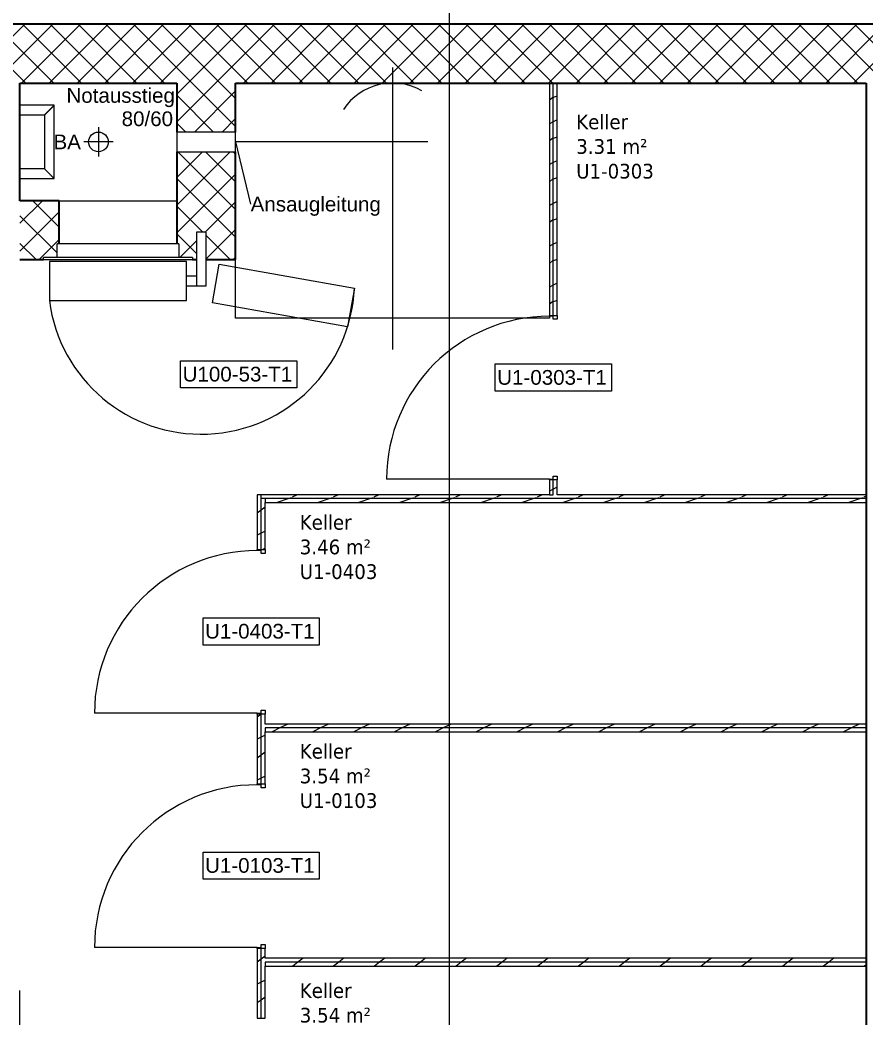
# Model space of a CAD drawing. Extents: x -1907 to 937, y -179 to 966.
# Drawn here: x -235.9 to -149.6, y 792.4 to 894.2 of the extents above; entities that cross this region are included whole.
import ezdxf
from ezdxf.lldxf.tags import DXFTag

# ---------------------------------------------------------------- set-up
doc = ezdxf.new("R2010")
doc.units = 0
doc.layers.get('0').update_dxf_attribs({"lineweight": 13})
for name, color, linetype, lineweight in [('A-____-NOTE-TEXT', 7, 'Continuous', 9), ('A-AREA-____-IDEN', 7, 'Continuous', 5), ('A-DETL-____-THIN', 7, 'Continuous', 9), ('A-DETL-GENF-HDLN', 7, '_Verdeckte Linien_', 9), ('A-DOOR-____-HDLN', 7, '_Verdeckte Linien_', 9), ('A-DOOR-____-IDEN', 7, 'Continuous', 5), ('A-DOOR-____-OTLN', 7, 'Continuous', 9), ('A-DOOR-FRAM-MCUT', 7, 'Continuous', 9), ('A-DOOR-FRAM-OTLN', 7, 'Continuous', 9), ('A-DOOR-OPNG-OTLN', 7, 'Continuous', 9), ('A-WALL-____-MCUT', 7, 'Continuous', 35), ('A-WALL-____-PATT', 7, 'Continuous', 35), ('A-WALL-FNSH-MCUT', 7, 'Continuous', 35), ('I-WALL-____-OTLN', 7, 'Continuous', 9), ('M-HVAC-DUCT-IDEN', 7, 'Continuous', 5), ('M-HVAC-DUCT-OTLN', 7, 'Continuous', 9), ('Q-SPCQ-____-HDLN', 7, '_Verdeckte Linien_', 9), ('S-GRID-____-OTLN', 7, 'Continuous', 5), ('Vertikale Erschließung', 7, 'Continuous', 9)]:
    doc.layers.add(name, color=color, linetype=linetype, lineweight=lineweight)
doc.styles.get("Standard").update_dxf_attribs({"font": 'arial.ttf'})
tags = doc.linetypes.add('_Rasterlinie_', pattern=[0.375, 0.2, -0.05, 0.075, -0.05]).pattern_tags.tags
tags[10:11] = [DXFTag(74, 4), DXFTag(75, 0), DXFTag(340, '0'), DXFTag(46, 1.0), DXFTag(50, 0.0), DXFTag(44, 0.0), DXFTag(45, 0.0)]
tags[8:9] = [DXFTag(74, 4), DXFTag(75, 0), DXFTag(340, '0'), DXFTag(46, 1.0), DXFTag(50, 0.0), DXFTag(44, 0.0), DXFTag(45, 0.0)]
tags[6:7] = [DXFTag(74, 4), DXFTag(75, 0), DXFTag(340, '0'), DXFTag(46, 1.0), DXFTag(50, 0.0), DXFTag(44, 0.0), DXFTag(45, 0.0)]
tags[4:5] = [DXFTag(74, 4), DXFTag(75, 0), DXFTag(340, '0'), DXFTag(46, 1.0), DXFTag(50, 0.0), DXFTag(44, 0.0), DXFTag(45, 0.0)]
tags = doc.linetypes.add('_Strichpunkt - Fein_', pattern=[0.2, 0.1, -0.05, 0, -0.05]).pattern_tags.tags
tags[10:11] = [DXFTag(74, 4), DXFTag(75, 0), DXFTag(340, '0'), DXFTag(46, 1.0), DXFTag(50, 0.0), DXFTag(44, 0.0), DXFTag(45, 0.0)]
tags[8:9] = [DXFTag(74, 4), DXFTag(75, 0), DXFTag(340, '0'), DXFTag(46, 1.0), DXFTag(50, 0.0), DXFTag(44, 0.0), DXFTag(45, 0.0)]
tags[6:7] = [DXFTag(74, 4), DXFTag(75, 0), DXFTag(340, '0'), DXFTag(46, 1.0), DXFTag(50, 0.0), DXFTag(44, 0.0), DXFTag(45, 0.0)]
tags[4:5] = [DXFTag(74, 4), DXFTag(75, 0), DXFTag(340, '0'), DXFTag(46, 1.0), DXFTag(50, 0.0), DXFTag(44, 0.0), DXFTag(45, 0.0)]
tags = doc.linetypes.add('_Verdeckte Linien_', pattern=[0.15, 0.1, -0.05]).pattern_tags.tags
tags[6:7] = [DXFTag(74, 4), DXFTag(75, 0), DXFTag(340, '0'), DXFTag(46, 1.0), DXFTag(50, 0.0), DXFTag(44, 0.0), DXFTag(45, 0.0)]
tags[4:5] = [DXFTag(74, 4), DXFTag(75, 0), DXFTag(340, '0'), DXFTag(46, 1.0), DXFTag(50, 0.0), DXFTag(44, 0.0), DXFTag(45, 0.0)]
tags = doc.linetypes.add('Strich Punkt fein', pattern=[0.2, 0.1, -0.05, 0, -0.05]).pattern_tags.tags
tags[10:11] = [DXFTag(74, 4), DXFTag(75, 0), DXFTag(340, '0'), DXFTag(46, 1.0), DXFTag(50, 0.0), DXFTag(44, 0.0), DXFTag(45, 0.0)]
tags[8:9] = [DXFTag(74, 4), DXFTag(75, 0), DXFTag(340, '0'), DXFTag(46, 1.0), DXFTag(50, 0.0), DXFTag(44, 0.0), DXFTag(45, 0.0)]
tags[6:7] = [DXFTag(74, 4), DXFTag(75, 0), DXFTag(340, '0'), DXFTag(46, 1.0), DXFTag(50, 0.0), DXFTag(44, 0.0), DXFTag(45, 0.0)]
tags[4:5] = [DXFTag(74, 4), DXFTag(75, 0), DXFTag(340, '0'), DXFTag(46, 1.0), DXFTag(50, 0.0), DXFTag(44, 0.0), DXFTag(45, 0.0)]

# ---------------------------------------------------------------- blocks, each defined once
blk = doc.blocks.new('Referenz-A0UJ2810XE', base_point=(-1920.13, -159.41))
at = {"layer": 'A-____-NOTE-TEXT', "color": 0, "linetype": 'Continuous', "lineweight": 5, "ltscale": 0.13}
for p, q in [((-227.86, 883.25), (-227.86, 880.25)), ((-226.36, 881.75), (-229.36, 881.75))]:
    blk.add_line(p, q, dxfattribs=at)
blk.add_circle((-227.86, 881.75), 1, dxfattribs=at)
at = {"layer": 'A-DETL-____-THIN', "color": 0, "linetype": 'Continuous', "ltscale": 0.13}
for p, q in [((-218.86, 869.55), (-232.86, 869.55)), ((-232.86, 869.55), (-232.86, 865.55)), ((-218.86, 865.55), (-218.86, 869.55)), ((-232.86, 865.55), (-218.86, 865.55))]:
    blk.add_line(p, q, dxfattribs=at)
at = {"layer": 'A-DETL-GENF-HDLN', "color": 0, "linetype": '_Verdeckte Linien_', "ltscale": 0.13}
for p, q in [((-197.86, 889.35), (-197.86, 860.55)), ((-213.86, 863.75), (-213.86, 887.75)), ((-213.86, 887.75), (-202.86, 887.75)), ((-194.86, 887.75), (-181.86, 887.75)), ((-181.86, 887.75), (-181.86, 863.75)), ((-194.26, 881.75), (-213.86, 881.75)), ((-216.23, 865.32), (-215.54, 869.26)), ((-215.54, 869.26), (-201.75, 866.83)), ((-201.75, 866.83), (-202.44, 862.89)), ((-202.44, 862.89), (-216.23, 865.32)), ((-181.86, 863.75), (-213.86, 863.75))]:
    blk.add_line(p, q, dxfattribs=at)
blk.add_ellipse((-197.86, 881.75), major_axis=(3, 5.2), ratio=1, start_param=0, end_param=1.50871, dxfattribs=at)
at = {"layer": 'A-DOOR-____-HDLN', "color": 0, "linetype": '_Verdeckte Linien_', "ltscale": 0.13}
blk.add_ellipse((-217.36, 867.55), major_axis=(-15.5, -2), ratio=1, start_param=0, end_param=2.96706, dxfattribs=at)
at = {"layer": 'A-DOOR-____-IDEN', "color": 0, "linetype": 'Continuous', "ltscale": 0.13}
for p, q in [((-219.47, 859.42), (-207.63, 859.42)), ((-219.47, 856.64), (-219.47, 859.42)), ((-207.63, 859.42), (-207.63, 856.64)), ((-187.38, 859.09), (-175.54, 859.09)), ((-187.38, 856.31), (-187.38, 859.09)), ((-175.54, 859.09), (-175.54, 856.31)), ((-207.63, 856.64), (-219.47, 856.64)), ((-175.54, 856.31), (-187.38, 856.31)), ((-217.18, 833.19), (-205.34, 833.19)), ((-217.18, 830.41), (-217.18, 833.19)), ((-205.34, 833.19), (-205.34, 830.41)), ((-205.34, 830.41), (-217.18, 830.41)), ((-217.18, 809.29), (-205.34, 809.29)), ((-217.18, 806.51), (-217.18, 809.29)), ((-205.34, 809.29), (-205.34, 806.51)), ((-205.34, 806.51), (-217.18, 806.51))]:
    blk.add_line(p, q, dxfattribs=at)
at = {"layer": 'A-DOOR-____-OTLN', "color": 0, "linetype": 'Continuous', "ltscale": 0.13}
for p, q in [((-216.86, 872.55), (-217.86, 872.55)), ((-217.86, 872.55), (-217.86, 867.05)), ((-216.86, 867.05), (-216.86, 872.55)), ((-217.86, 868.05), (-218.86, 868.05)), ((-218.86, 867.05), (-217.86, 867.05)), ((-217.86, 867.05), (-216.86, 867.05))]:
    blk.add_line(p, q, dxfattribs=at)
at = {"layer": 'A-DOOR-____-OTLN', "color": 0, "linetype": 'Strich Punkt fein', "ltscale": 0.13}
blk.add_line((-235.86, 777.15), (-235.86, 795.15), dxfattribs=at)
at = {"layer": 'A-DOOR-FRAM-MCUT', "color": 0, "linetype": 'Continuous', "ltscale": 0.13}
for p, q in [((-181.86, 864.05), (-181.06, 864.05)), ((-181.86, 863.95), (-181.86, 864.05)), ((-181.46, 863.95), (-181.86, 863.95)), ((-181.46, 863.65), (-181.46, 863.95)), ((-181.06, 863.65), (-181.46, 863.65)), ((-181.06, 864.05), (-181.06, 863.65)), ((-181.86, 847.35), (-181.46, 847.35)), ((-181.86, 847.25), (-181.86, 847.35)), ((-181.46, 847.65), (-181.06, 847.65)), ((-181.46, 847.35), (-181.46, 847.65)), ((-181.06, 847.65), (-181.06, 847.25)), ((-181.06, 847.25), (-181.86, 847.25)), ((-211.66, 840.15), (-210.86, 840.15)), ((-211.66, 840.05), (-211.66, 840.15)), ((-211.26, 840.05), (-211.66, 840.05)), ((-211.26, 839.75), (-211.26, 840.05)), ((-210.86, 839.75), (-211.26, 839.75)), ((-210.86, 840.15), (-210.86, 839.75)), ((-211.66, 823.45), (-211.26, 823.45)), ((-211.66, 823.35), (-211.66, 823.45)), ((-210.86, 823.35), (-211.66, 823.35)), ((-211.26, 823.75), (-210.86, 823.75)), ((-211.26, 823.45), (-211.26, 823.75)), ((-210.86, 823.75), (-210.86, 823.35)), ((-211.66, 816.25), (-210.86, 816.25)), ((-211.66, 816.15), (-211.66, 816.25)), ((-211.26, 816.15), (-211.66, 816.15)), ((-211.26, 815.85), (-211.26, 816.15)), ((-210.86, 815.85), (-211.26, 815.85)), ((-210.86, 816.25), (-210.86, 815.85)), ((-211.66, 799.55), (-211.26, 799.55)), ((-211.66, 799.45), (-211.66, 799.55)), ((-210.86, 799.45), (-211.66, 799.45)), ((-211.26, 799.85), (-210.86, 799.85)), ((-211.26, 799.55), (-211.26, 799.85)), ((-210.86, 799.85), (-210.86, 799.45))]:
    blk.add_line(p, q, dxfattribs=at)
at = {"layer": 'A-DOOR-FRAM-OTLN', "color": 0, "linetype": 'Continuous', "ltscale": 0.13}
for p, q in [((-232.06, 869.95), (-232.06, 871.35)), ((-219.66, 871.35), (-232.06, 871.35)), ((-219.66, 871.35), (-219.66, 869.95)), ((-233.46, 869.75), (-233.46, 869.95)), ((-218.26, 869.95), (-233.46, 869.95)), ((-233.46, 869.75), (-218.26, 869.75)), ((-218.26, 869.95), (-218.26, 869.75))]:
    blk.add_line(p, q, dxfattribs=at)
at = {"layer": 'A-DOOR-OPNG-OTLN', "color": 0, "linetype": 'Continuous', "ltscale": 0.13}
for p, q in [((-181.86, 847.35), (-198.46, 847.35)), ((-211.66, 823.45), (-228.26, 823.45)), ((-211.66, 799.55), (-228.26, 799.55))]:
    blk.add_line(p, q, dxfattribs=at)
for centre in [(-181.86, 847.35), (-211.66, 823.45), (-211.66, 799.55)]:
    blk.add_ellipse(centre, major_axis=(0, 16.6), ratio=1, start_param=0, end_param=1.570796, dxfattribs=at)
at = {"layer": 'A-WALL-____-MCUT', "color": 0, "linetype": 'Continuous', "ltscale": 0.35}
for p, q in [((256.94, 893.75), (-1656.95, 893.75)), ((-235.86, 875.75), (-235.86, 887.75)), ((-235.86, 887.75), (-219.86, 887.75)), ((-219.86, 887.75), (-219.86, 882.75)), ((-213.86, 887.75), (-149.56, 887.75)), ((-213.86, 882.75), (-213.86, 887.75)), ((-149.56, 887.75), (-149.56, 798.45)), ((-219.86, 880.75), (-219.86, 871.35)), ((-213.86, 869.75), (-213.86, 880.75)), ((-231.86, 875.75), (-235.86, 875.75)), ((-231.86, 871.35), (-231.86, 875.75)), ((-235.86, 869.75), (-233.46, 869.75)), ((-218.26, 869.75), (-217.86, 869.75)), ((-216.86, 869.75), (-213.86, 869.75)), ((-149.56, 798.45), (-149.56, 702.85))]:
    blk.add_line(p, q, dxfattribs=at)
at = {"layer": 'A-WALL-____-MCUT', "color": 0, "linetype": 'Continuous', "lineweight": 9, "ltscale": 0.13}
for p, q in [((-181.46, 864.05), (-181.46, 887.75)), ((-181.46, 845.75), (-181.46, 847.25)), ((-211.26, 840.15), (-211.26, 845.75)), ((-149.56, 845.35), (-211.26, 845.35)), ((-210.86, 845.35), (-210.86, 844.95)), ((-181.86, 845.75), (-181.46, 845.75)), ((-211.26, 816.25), (-211.26, 823.35)), ((-149.56, 821.95), (-210.86, 821.95)), ((-210.86, 821.95), (-210.86, 821.55)), ((-211.26, 792.35), (-211.26, 799.45)), ((-149.56, 798.05), (-210.86, 798.05)), ((-210.86, 798.05), (-210.86, 797.65))]:
    blk.add_line(p, q, dxfattribs=at)
at = {"layer": 'A-WALL-____-PATT', "color": 0, "linetype": 'Continuous', "lineweight": 9, "ltscale": 0.13}
for p, q in [((-241.35, 887.75), (-235.35, 893.75)), ((-235.25, 887.75), (-241.25, 893.75)), ((-238.52, 887.75), (-232.52, 893.75)), ((-232.42, 887.75), (-238.42, 893.75)), ((-235.7, 887.75), (-229.7, 893.75)), ((-229.59, 887.75), (-235.59, 893.75)), ((-232.87, 887.75), (-226.87, 893.75)), ((-226.77, 887.75), (-232.77, 893.75)), ((-230.04, 887.75), (-224.04, 893.75)), ((-223.94, 887.75), (-229.94, 893.75)), ((-227.21, 887.75), (-221.21, 893.75)), ((-221.11, 887.75), (-227.11, 893.75)), ((-224.38, 887.75), (-218.38, 893.75)), ((-218.28, 887.75), (-224.28, 893.75)), ((-221.55, 887.75), (-215.55, 893.75)), ((-215.45, 887.75), (-221.45, 893.75)), ((-218.73, 887.75), (-212.73, 893.75)), ((-212.62, 887.75), (-218.62, 893.75)), ((-215.9, 887.75), (-209.9, 893.75)), ((-209.8, 887.75), (-215.8, 893.75)), ((-213.07, 887.75), (-207.07, 893.75)), ((-206.97, 887.75), (-212.97, 893.75)), ((-210.24, 887.75), (-204.24, 893.75)), ((-204.14, 887.75), (-210.14, 893.75)), ((-207.41, 887.75), (-201.41, 893.75)), ((-201.31, 887.75), (-207.31, 893.75)), ((-204.58, 887.75), (-198.58, 893.75)), ((-198.48, 887.75), (-204.48, 893.75)), ((-201.76, 887.75), (-195.76, 893.75)), ((-195.65, 887.75), (-201.65, 893.75)), ((-198.93, 887.75), (-192.93, 893.75)), ((-192.82, 887.75), (-198.82, 893.75)), ((-196.1, 887.75), (-190.1, 893.75)), ((-190, 887.75), (-196, 893.75)), ((-193.27, 887.75), (-187.27, 893.75)), ((-187.17, 887.75), (-193.17, 893.75)), ((-190.44, 887.75), (-184.44, 893.75)), ((-184.34, 887.75), (-190.34, 893.75)), ((-187.61, 887.75), (-181.61, 893.75)), ((-181.51, 887.75), (-187.51, 893.75)), ((-184.78, 887.75), (-178.78, 893.75)), ((-178.68, 887.75), (-184.68, 893.75)), ((-181.96, 887.75), (-175.96, 893.75)), ((-175.85, 887.75), (-181.85, 893.75)), ((-179.13, 887.75), (-173.13, 893.75)), ((-173.03, 887.75), (-179.03, 893.75)), ((-176.3, 887.75), (-170.3, 893.75)), ((-170.2, 887.75), (-176.2, 893.75)), ((-173.47, 887.75), (-167.47, 893.75)), ((-167.37, 887.75), (-173.37, 893.75)), ((-170.64, 887.75), (-164.64, 893.75)), ((-164.54, 887.75), (-170.54, 893.75)), ((-167.81, 887.75), (-161.81, 893.75)), ((-161.71, 887.75), (-167.71, 893.75)), ((-164.99, 887.75), (-158.99, 893.75)), ((-158.88, 887.75), (-164.88, 893.75)), ((-162.16, 887.75), (-156.16, 893.75)), ((-156.05, 887.75), (-162.05, 893.75)), ((-159.33, 887.75), (-153.33, 893.75)), ((-153.23, 887.75), (-159.23, 893.75)), ((-156.5, 887.75), (-150.5, 893.75)), ((-150.4, 887.75), (-156.4, 893.75)), ((-153.67, 887.75), (-147.67, 893.75)), ((-147.57, 887.75), (-153.57, 893.75)), ((-150.84, 887.75), (-144.84, 893.75)), ((-144.74, 887.75), (-150.74, 893.75)), ((-219.86, 886.61), (-218.73, 887.75)), ((-219.86, 883.79), (-215.9, 887.75)), ((-213.86, 883.33), (-218.28, 887.75)), ((-213.86, 886.16), (-215.45, 887.75)), ((-216.11, 882.75), (-219.86, 886.5)), ((-218.07, 882.75), (-213.86, 886.96)), ((-181.53, 886.26), (-181.86, 886.01)), ((-181.46, 886.27), (-181.49, 886.26)), ((-181.06, 886.4), (-181.46, 886.27)), ((-215.24, 882.75), (-213.86, 884.13)), ((-181.06, 883.99), (-181.46, 883.79)), ((-218.94, 882.75), (-219.86, 883.67)), ((-181.46, 883.79), (-181.86, 883.59)), ((-181.53, 882.09), (-181.86, 881.84)), ((-181.46, 882.1), (-181.49, 882.09)), ((-181.06, 882.23), (-181.46, 882.1)), ((-219.86, 878.13), (-217.24, 880.75)), ((-219.86, 875.3), (-214.41, 880.75)), ((-213.86, 874.85), (-219.77, 880.75)), ((-213.86, 877.67), (-216.94, 880.75)), ((-213.86, 880.5), (-214.11, 880.75)), ((-181.46, 879.63), (-181.86, 879.43)), ((-181.06, 879.83), (-181.46, 879.63)), ((-219.86, 872.47), (-213.86, 878.47)), ((-213.86, 872.02), (-219.86, 878.02)), ((-181.53, 877.93), (-181.86, 877.68)), ((-181.46, 877.94), (-181.49, 877.93)), ((-181.06, 878.07), (-181.46, 877.94)), ((-235.86, 873.44), (-233.55, 875.75)), ((-231.86, 873.05), (-234.56, 875.75)), ((-217.22, 872.55), (-219.86, 875.19)), ((-216.96, 872.55), (-213.86, 875.64)), ((-181.46, 875.46), (-181.86, 875.26)), ((-181.06, 875.66), (-181.46, 875.46)), ((-235.86, 870.61), (-231.86, 874.61)), ((-232.06, 870.42), (-235.86, 874.22)), ((-181.06, 873.9), (-181.46, 873.77)), ((-216.86, 869.81), (-213.86, 872.82)), ((-181.53, 873.76), (-181.86, 873.51)), ((-181.46, 873.77), (-181.49, 873.76)), ((-233.9, 869.75), (-231.86, 871.79)), ((-217.86, 870.36), (-219.86, 872.36)), ((-214.42, 869.75), (-216.86, 872.19)), ((-234.22, 869.75), (-235.86, 871.39)), ((-219.56, 869.95), (-217.86, 871.64)), ((-181.46, 871.3), (-181.86, 871.1)), ((-181.06, 871.5), (-181.46, 871.3)), ((-214.1, 869.75), (-213.86, 869.99)), ((-181.06, 869.74), (-181.46, 869.61)), ((-181.53, 869.6), (-181.86, 869.35)), ((-181.46, 869.61), (-181.49, 869.6)), ((-181.46, 867.13), (-181.86, 866.93)), ((-181.06, 867.33), (-181.46, 867.13)), ((-181.53, 865.43), (-181.86, 865.18)), ((-181.46, 865.44), (-181.49, 865.43)), ((-181.06, 865.58), (-181.46, 865.44)), ((-181.46, 846.31), (-181.86, 846.11)), ((-181.06, 846.51), (-181.46, 846.31)), ((-208.42, 845.35), (-209.62, 844.95)), ((-208.15, 845.44), (-208.42, 845.35)), ((-207.57, 845.75), (-208.1, 845.49)), ((-204.25, 845.35), (-205.45, 844.95)), ((-203.98, 845.44), (-204.25, 845.35)), ((-203.4, 845.75), (-203.93, 845.49)), ((-200.09, 845.35), (-201.29, 844.95)), ((-199.82, 845.44), (-200.09, 845.35)), ((-199.24, 845.75), (-199.77, 845.49)), ((-195.92, 845.35), (-197.12, 844.95)), ((-195.65, 845.44), (-195.92, 845.35)), ((-195.07, 845.75), (-195.6, 845.49)), ((-191.76, 845.35), (-192.96, 844.95)), ((-191.49, 845.44), (-191.76, 845.35)), ((-190.91, 845.75), (-191.44, 845.49)), ((-187.59, 845.35), (-188.79, 844.95)), ((-187.32, 845.44), (-187.59, 845.35)), ((-186.74, 845.75), (-187.27, 845.49)), ((-183.43, 845.35), (-184.63, 844.95)), ((-183.16, 845.44), (-183.43, 845.35)), ((-182.58, 845.75), (-183.11, 845.49)), ((-179.27, 845.35), (-180.47, 844.95)), ((-178.99, 845.44), (-179.27, 845.35)), ((-178.41, 845.75), (-178.94, 845.49)), ((-175.1, 845.35), (-176.3, 844.95)), ((-174.83, 845.44), (-175.1, 845.35)), ((-174.25, 845.75), (-174.78, 845.49)), ((-170.94, 845.35), (-172.14, 844.95)), ((-170.66, 845.44), (-170.94, 845.35)), ((-170.08, 845.75), (-170.61, 845.49)), ((-166.77, 845.35), (-167.97, 844.95)), ((-166.5, 845.44), (-166.77, 845.35)), ((-165.92, 845.75), (-166.45, 845.49)), ((-162.61, 845.35), (-163.81, 844.95)), ((-162.33, 845.44), (-162.61, 845.35)), ((-161.75, 845.75), (-162.28, 845.49)), ((-158.44, 845.35), (-159.64, 844.95)), ((-158.17, 845.44), (-158.44, 845.35)), ((-157.59, 845.75), (-158.12, 845.49)), ((-154.28, 845.35), (-155.48, 844.95)), ((-154, 845.44), (-154.28, 845.35)), ((-153.42, 845.75), (-153.95, 845.49)), ((-150.11, 845.35), (-151.31, 844.95)), ((-149.84, 845.44), (-150.11, 845.35)), ((-149.56, 845.6), (-149.79, 845.49)), ((-210.86, 844.47), (-211.26, 844.17)), ((-211.26, 844.17), (-211.66, 843.87)), ((-211.26, 841.82), (-211.66, 841.62)), ((-210.86, 842.02), (-211.26, 841.82)), ((-210.86, 840.31), (-211.07, 840.15)), ((-211.26, 823.35), (-211.66, 823.05)), ((-211.26, 823.35), (-211.26, 823.35)), ((-209.35, 821.95), (-210.15, 821.55)), ((-208.55, 822.35), (-209.35, 821.95)), ((-205.19, 821.95), (-205.99, 821.55)), ((-204.39, 822.35), (-205.19, 821.95)), ((-201.02, 821.95), (-201.82, 821.55)), ((-200.22, 822.35), (-201.02, 821.95)), ((-196.86, 821.95), (-197.66, 821.55)), ((-196.06, 822.35), (-196.86, 821.95)), ((-192.69, 821.95), (-193.49, 821.55)), ((-191.89, 822.35), (-192.69, 821.95)), ((-188.53, 821.95), (-189.33, 821.55)), ((-187.73, 822.35), (-188.53, 821.95)), ((-184.36, 821.95), (-185.16, 821.55)), ((-183.56, 822.35), (-184.36, 821.95)), ((-180.2, 821.95), (-181, 821.55)), ((-179.4, 822.35), (-180.2, 821.95)), ((-176.03, 821.95), (-176.83, 821.55)), ((-175.23, 822.35), (-176.03, 821.95)), ((-171.87, 821.95), (-172.67, 821.55)), ((-171.07, 822.35), (-171.87, 821.95)), ((-167.7, 821.95), (-168.5, 821.55)), ((-166.9, 822.35), (-167.7, 821.95)), ((-163.54, 821.95), (-164.34, 821.55)), ((-162.74, 822.35), (-163.54, 821.95)), ((-159.38, 821.95), (-160.18, 821.55)), ((-158.58, 822.35), (-159.38, 821.95)), ((-155.21, 821.95), (-156.01, 821.55)), ((-154.41, 822.35), (-155.21, 821.95)), ((-151.05, 821.95), (-151.85, 821.55)), ((-150.25, 822.35), (-151.05, 821.95)), ((-211.26, 821), (-211.66, 820.8)), ((-210.86, 821.2), (-211.26, 821)), ((-211.26, 819.18), (-211.66, 818.88)), ((-210.86, 819.48), (-211.26, 819.18)), ((-211.26, 816.83), (-211.66, 816.63)), ((-210.86, 817.03), (-211.26, 816.83)), ((-210.86, 798.66), (-211.26, 798.36)), ((-206.97, 798.45), (-207.51, 798.05)), ((-202.81, 798.45), (-203.34, 798.05)), ((-198.64, 798.45), (-199.18, 798.05)), ((-194.48, 798.45), (-195.01, 798.05)), ((-190.31, 798.45), (-190.85, 798.05)), ((-186.15, 798.45), (-186.68, 798.05)), ((-181.98, 798.45), (-182.52, 798.05)), ((-177.82, 798.45), (-178.35, 798.05)), ((-173.65, 798.45), (-174.19, 798.05)), ((-169.49, 798.45), (-170.02, 798.05)), ((-165.32, 798.45), (-165.86, 798.05)), ((-161.16, 798.45), (-161.69, 798.05)), ((-156.99, 798.45), (-157.53, 798.05)), ((-152.83, 798.45), (-153.36, 798.05)), ((-211.26, 798.36), (-211.66, 798.06)), ((-207.51, 798.05), (-208.04, 797.65)), ((-203.34, 798.05), (-203.88, 797.65)), ((-199.18, 798.05), (-199.71, 797.65)), ((-195.01, 798.05), (-195.55, 797.65)), ((-190.85, 798.05), (-191.38, 797.65)), ((-186.68, 798.05), (-187.22, 797.65)), ((-182.52, 798.05), (-183.05, 797.65)), ((-178.35, 798.05), (-178.89, 797.65)), ((-174.19, 798.05), (-174.72, 797.65)), ((-170.02, 798.05), (-170.56, 797.65)), ((-165.86, 798.05), (-166.39, 797.65)), ((-161.69, 798.05), (-162.23, 797.65)), ((-157.53, 798.05), (-158.06, 797.65)), ((-153.36, 798.05), (-153.9, 797.65)), ((-149.56, 797.78), (-149.73, 797.65)), ((-211.26, 796.01), (-211.66, 795.81)), ((-210.86, 796.21), (-211.26, 796.01)), ((-210.86, 794.49), (-211.26, 794.19)), ((-211.26, 794.19), (-211.66, 793.89))]:
    blk.add_line(p, q, dxfattribs=at)
at = {"layer": 'A-WALL-FNSH-MCUT', "color": 0, "linetype": 'Continuous', "lineweight": 9, "ltscale": 0.13}
for p, q in [((-181.86, 887.75), (-181.86, 864.05)), ((-181.06, 864.05), (-181.06, 887.75)), ((-181.86, 864.05), (-181.06, 864.05)), ((-181.86, 847.25), (-181.86, 845.75)), ((-181.06, 847.25), (-181.86, 847.25)), ((-181.06, 845.75), (-181.06, 847.25)), ((-211.66, 845.75), (-211.66, 840.15)), ((-181.86, 845.75), (-211.66, 845.75)), ((-149.56, 845.75), (-181.06, 845.75)), ((-210.86, 840.15), (-210.86, 844.95)), ((-210.86, 844.95), (-149.56, 844.95)), ((-211.66, 840.15), (-210.86, 840.15)), ((-211.66, 823.35), (-211.66, 816.25)), ((-210.86, 823.35), (-211.66, 823.35)), ((-210.86, 822.35), (-210.86, 823.35)), ((-149.56, 822.35), (-210.86, 822.35)), ((-210.86, 816.25), (-210.86, 821.55)), ((-210.86, 821.55), (-149.56, 821.55)), ((-211.66, 816.25), (-210.86, 816.25)), ((-211.66, 799.45), (-211.66, 792.35)), ((-210.86, 799.45), (-211.66, 799.45)), ((-210.86, 798.45), (-210.86, 799.45)), ((-149.56, 798.45), (-210.86, 798.45)), ((-210.86, 792.35), (-210.86, 797.65)), ((-210.86, 797.65), (-149.56, 797.65)), ((-211.66, 792.35), (-210.86, 792.35))]:
    blk.add_line(p, q, dxfattribs=at)
at = {"layer": 'I-WALL-____-OTLN', "color": 0, "linetype": 'Continuous', "ltscale": 0.13}
blk.add_line((-231.86, 875.75), (-219.86, 875.75), dxfattribs=at)
at = {"layer": 'M-HVAC-DUCT-IDEN', "color": 0, "linetype": 'Continuous', "ltscale": 0.13}
blk.add_line((-213.86, 881.75), (-212.33, 875.38), dxfattribs=at)
at = {"layer": 'M-HVAC-DUCT-OTLN', "color": 0, "linetype": '_Strichpunkt - Fein_', "ltscale": 0.13}
for p, q in [((-213.86, 882.75), (-219.86, 882.75)), ((-219.86, 882.75), (-219.86, 880.75)), ((-213.86, 880.75), (-213.86, 882.75)), ((-219.86, 880.75), (-213.86, 880.75))]:
    blk.add_line(p, q, dxfattribs=at)
at = {"layer": 'Q-SPCQ-____-HDLN', "color": 0, "linetype": '_Verdeckte Linien_', "ltscale": 0.13}
blk.add_line((-197.86, 887.75), (-197.86, 863.75), dxfattribs=at)
at = {"layer": 'S-GRID-____-OTLN', "color": 0, "linetype": '_Rasterlinie_', "ltscale": 0.13}
blk.add_line((-192.06, 186.65), (-192.06, 950.47), dxfattribs=at)
at = {"layer": 'Vertikale Erschließung', "color": 0, "linetype": 'Continuous', "ltscale": 0.13}
for p, q in [((-232.36, 885.5), (-235.86, 885.5)), ((-232.87, 884.99), (-232.86, 885)), ((-232.87, 884.99), (-232.87, 884.99)), ((-232.86, 885), (-232.86, 885.01)), ((-232.86, 885.01), (-232.85, 885.01)), ((-232.85, 885.01), (-232.85, 885.02)), ((-232.85, 885.02), (-232.84, 885.02)), ((-232.84, 885.02), (-232.83, 885.03)), ((-232.83, 885.03), (-232.82, 885.04)), ((-232.83, 885.03), (-232.83, 885.03)), ((-232.82, 885.04), (-232.81, 885.05)), ((-232.82, 885.04), (-232.82, 885.04)), ((-232.81, 885.05), (-232.8, 885.06)), ((-232.81, 885.05), (-232.81, 885.05)), ((-232.8, 885.06), (-232.8, 885.07)), ((-232.8, 885.07), (-232.79, 885.07)), ((-232.79, 885.07), (-232.79, 885.08)), ((-232.79, 885.08), (-232.78, 885.08)), ((-232.78, 885.08), (-232.77, 885.09)), ((-232.77, 885.09), (-232.76, 885.1)), ((-232.77, 885.09), (-232.77, 885.09)), ((-232.76, 885.1), (-232.75, 885.11)), ((-232.76, 885.1), (-232.76, 885.1)), ((-232.75, 885.11), (-232.74, 885.12)), ((-232.75, 885.11), (-232.75, 885.11)), ((-232.74, 885.12), (-232.73, 885.13)), ((-232.74, 885.12), (-232.74, 885.12)), ((-232.73, 885.13), (-232.72, 885.14)), ((-232.73, 885.13), (-232.73, 885.13)), ((-232.72, 885.14), (-232.72, 885.15)), ((-232.72, 885.15), (-232.71, 885.15)), ((-232.71, 885.15), (-232.71, 885.16)), ((-232.71, 885.16), (-232.7, 885.16)), ((-232.7, 885.16), (-232.7, 885.17)), ((-232.7, 885.17), (-232.69, 885.17)), ((-232.69, 885.17), (-232.69, 885.18)), ((-232.69, 885.18), (-232.68, 885.18)), ((-232.68, 885.18), (-232.68, 885.19)), ((-232.68, 885.19), (-232.67, 885.19)), ((-232.67, 885.19), (-232.66, 885.2)), ((-232.66, 885.2), (-232.65, 885.21)), ((-232.66, 885.2), (-232.66, 885.2)), ((-232.65, 885.21), (-232.64, 885.22)), ((-232.65, 885.21), (-232.65, 885.21)), ((-232.64, 885.22), (-232.64, 885.23)), ((-232.64, 885.23), (-232.63, 885.23)), ((-232.64, 885.22), (-232.64, 885.22)), ((-232.63, 885.23), (-232.63, 885.24)), ((-232.63, 885.24), (-232.62, 885.24)), ((-232.62, 885.24), (-232.62, 885.25)), ((-232.62, 885.25), (-232.61, 885.25)), ((-232.61, 885.25), (-232.6, 885.26)), ((-232.61, 885.25), (-232.61, 885.25)), ((-232.6, 885.26), (-232.59, 885.27)), ((-232.6, 885.26), (-232.6, 885.26)), ((-232.59, 885.27), (-232.58, 885.28)), ((-232.59, 885.27), (-232.59, 885.27)), ((-232.58, 885.28), (-232.57, 885.29)), ((-232.58, 885.28), (-232.58, 885.28)), ((-232.57, 885.29), (-232.57, 885.3)), ((-232.57, 885.3), (-232.56, 885.3)), ((-232.57, 885.29), (-232.57, 885.29)), ((-232.56, 885.3), (-232.55, 885.31)), ((-232.56, 885.3), (-232.56, 885.3)), ((-232.55, 885.31), (-232.54, 885.32)), ((-232.54, 885.32), (-232.53, 885.33)), ((-232.53, 885.33), (-232.52, 885.34)), ((-232.52, 885.34), (-232.52, 885.35)), ((-232.52, 885.35), (-232.51, 885.35)), ((-232.51, 885.35), (-232.5, 885.36)), ((-232.5, 885.36), (-232.5, 885.37)), ((-232.5, 885.37), (-232.49, 885.37)), ((-232.5, 885.36), (-232.5, 885.36)), ((-232.49, 885.37), (-232.49, 885.38)), ((-232.49, 885.38), (-232.48, 885.38)), ((-232.49, 885.37), (-232.49, 885.37)), ((-232.48, 885.38), (-232.47, 885.39)), ((-232.48, 885.38), (-232.48, 885.38)), ((-232.47, 885.39), (-232.46, 885.4)), ((-232.47, 885.39), (-232.47, 885.39)), ((-232.47, 885.39), (-232.47, 885.39)), ((-232.46, 885.4), (-232.45, 885.41)), ((-232.46, 885.4), (-232.46, 885.4)), ((-232.45, 885.41), (-232.45, 885.42)), ((-232.45, 885.42), (-232.44, 885.42)), ((-232.44, 885.42), (-232.43, 885.43)), ((-232.43, 885.43), (-232.42, 885.44)), ((-232.43, 885.43), (-232.43, 885.43)), ((-232.42, 885.44), (-232.41, 885.45)), ((-232.42, 885.44), (-232.42, 885.44)), ((-232.41, 885.45), (-232.4, 885.46)), ((-232.41, 885.45), (-232.41, 885.45)), ((-232.4, 885.46), (-232.4, 885.47)), ((-232.4, 885.47), (-232.39, 885.47)), ((-232.4, 885.46), (-232.4, 885.46)), ((-232.39, 885.47), (-232.38, 885.48)), ((-232.39, 885.47), (-232.39, 885.47)), ((-232.38, 885.48), (-232.37, 885.49)), ((-232.38, 885.48), (-232.38, 885.48)), ((-232.38, 885.48), (-232.38, 885.48)), ((-232.37, 885.49), (-232.37, 885.5)), ((-232.37, 885.5), (-232.36, 885.5)), ((-232.37, 885.49), (-232.37, 885.49)), ((-232.36, 878), (-232.36, 885.5)), ((-232.36, 885.5), (-232.36, 885.5)), ((-232.36, 885.5), (-232.36, 885.5)), ((-235.86, 884.5), (-233.36, 884.5)), ((-233.36, 884.5), (-233.35, 884.51)), ((-233.36, 884.5), (-233.36, 879)), ((-233.36, 884.5), (-233.36, 884.5)), ((-233.36, 884.5), (-233.36, 884.5)), ((-233.36, 884.5), (-233.36, 884.5)), ((-233.35, 884.51), (-233.34, 884.52)), ((-233.35, 884.51), (-233.35, 884.51)), ((-233.34, 884.52), (-233.33, 884.53)), ((-233.34, 884.52), (-233.34, 884.52)), ((-233.34, 884.52), (-233.34, 884.52)), ((-233.33, 884.53), (-233.32, 884.54)), ((-233.33, 884.53), (-233.33, 884.53)), ((-233.33, 884.53), (-233.33, 884.53)), ((-233.32, 884.54), (-233.31, 884.55)), ((-233.32, 884.54), (-233.32, 884.54)), ((-233.31, 884.55), (-233.3, 884.56)), ((-233.31, 884.55), (-233.31, 884.55)), ((-233.3, 884.56), (-233.29, 884.57)), ((-233.3, 884.56), (-233.3, 884.56)), ((-233.29, 884.57), (-233.28, 884.58)), ((-233.29, 884.57), (-233.29, 884.57)), ((-233.28, 884.58), (-233.27, 884.59)), ((-233.28, 884.58), (-233.28, 884.58)), ((-233.27, 884.59), (-233.26, 884.6)), ((-233.26, 884.6), (-233.25, 884.61)), ((-233.26, 884.6), (-233.26, 884.6)), ((-233.25, 884.61), (-233.24, 884.62)), ((-233.25, 884.61), (-233.25, 884.61)), ((-233.25, 884.61), (-233.25, 884.61)), ((-233.24, 884.62), (-233.23, 884.63)), ((-233.24, 884.62), (-233.24, 884.62)), ((-233.24, 884.62), (-233.24, 884.62)), ((-233.23, 884.63), (-233.23, 884.64)), ((-233.23, 884.64), (-233.22, 884.64)), ((-233.23, 884.63), (-233.23, 884.63)), ((-233.22, 884.64), (-233.21, 884.65)), ((-233.22, 884.64), (-233.22, 884.64)), ((-233.21, 884.65), (-233.2, 884.66)), ((-233.21, 884.65), (-233.21, 884.65)), ((-233.2, 884.66), (-233.19, 884.67)), ((-233.19, 884.67), (-233.18, 884.68)), ((-233.18, 884.68), (-233.17, 884.69)), ((-233.17, 884.69), (-233.17, 884.7)), ((-233.17, 884.7), (-233.16, 884.7)), ((-233.16, 884.7), (-233.15, 884.71)), ((-233.15, 884.71), (-233.14, 884.72)), ((-233.14, 884.72), (-233.13, 884.73)), ((-233.13, 884.73), (-233.12, 884.74)), ((-233.12, 884.74), (-233.11, 884.75)), ((-233.11, 884.75), (-233.1, 884.76)), ((-233.11, 884.75), (-233.11, 884.75)), ((-233.1, 884.76), (-233.09, 884.77)), ((-233.1, 884.76), (-233.1, 884.76)), ((-233.09, 884.77), (-233.08, 884.78)), ((-233.09, 884.77), (-233.09, 884.77)), ((-233.08, 884.78), (-233.07, 884.79)), ((-233.08, 884.78), (-233.08, 884.78)), ((-233.07, 884.79), (-233.06, 884.8)), ((-233.07, 884.79), (-233.07, 884.79)), ((-233.06, 884.8), (-233.05, 884.81)), ((-233.06, 884.8), (-233.06, 884.8)), ((-233.05, 884.81), (-233.04, 884.82)), ((-233.05, 884.81), (-233.05, 884.81)), ((-233.04, 884.82), (-233.03, 884.83)), ((-233.04, 884.82), (-233.04, 884.82)), ((-233.03, 884.83), (-233.02, 884.84)), ((-233.03, 884.83), (-233.03, 884.83)), ((-233.02, 884.84), (-233.01, 884.85)), ((-233.02, 884.84), (-233.02, 884.84)), ((-233.01, 884.85), (-233, 884.86)), ((-233.01, 884.85), (-233.01, 884.85)), ((-233, 884.86), (-233, 884.87)), ((-233, 884.87), (-232.99, 884.87)), ((-232.99, 884.87), (-232.99, 884.88)), ((-232.99, 884.88), (-232.98, 884.88)), ((-232.98, 884.88), (-232.97, 884.89)), ((-232.97, 884.89), (-232.96, 884.9)), ((-232.97, 884.89), (-232.97, 884.89)), ((-232.96, 884.9), (-232.95, 884.91)), ((-232.96, 884.9), (-232.96, 884.9)), ((-232.95, 884.91), (-232.94, 884.92)), ((-232.95, 884.91), (-232.95, 884.91)), ((-232.94, 884.92), (-232.93, 884.93)), ((-232.94, 884.92), (-232.94, 884.92)), ((-232.93, 884.93), (-232.92, 884.94)), ((-232.93, 884.93), (-232.93, 884.93)), ((-232.92, 884.94), (-232.92, 884.95)), ((-232.92, 884.95), (-232.91, 884.95)), ((-232.91, 884.95), (-232.9, 884.96)), ((-232.9, 884.96), (-232.89, 884.97)), ((-232.9, 884.96), (-232.9, 884.96)), ((-232.89, 884.97), (-232.88, 884.98)), ((-232.89, 884.97), (-232.89, 884.97)), ((-232.88, 884.98), (-232.87, 884.99)), ((-232.88, 884.98), (-232.88, 884.98)), ((-233.36, 879), (-235.86, 879)), ((-233.36, 879), (-233.36, 879)), ((-233.36, 879), (-233.36, 879)), ((-233.36, 879), (-233.36, 879)), ((-233.36, 879), (-233.35, 878.99)), ((-233.35, 878.99), (-233.35, 878.99)), ((-233.35, 878.99), (-233.34, 878.98)), ((-233.34, 878.98), (-233.34, 878.98)), ((-233.34, 878.98), (-233.34, 878.98)), ((-233.34, 878.98), (-233.33, 878.97)), ((-233.33, 878.97), (-233.33, 878.97)), ((-233.33, 878.97), (-233.33, 878.97)), ((-233.33, 878.97), (-233.32, 878.96)), ((-233.32, 878.96), (-233.32, 878.96)), ((-233.32, 878.96), (-233.31, 878.95)), ((-233.31, 878.95), (-233.31, 878.95)), ((-233.31, 878.95), (-233.3, 878.94)), ((-233.3, 878.94), (-233.3, 878.94)), ((-233.3, 878.94), (-233.29, 878.93)), ((-233.29, 878.93), (-233.29, 878.93)), ((-233.29, 878.93), (-233.28, 878.92)), ((-233.28, 878.92), (-233.28, 878.92)), ((-233.28, 878.92), (-233.27, 878.91)), ((-233.27, 878.91), (-233.26, 878.9)), ((-233.26, 878.9), (-233.26, 878.9)), ((-233.26, 878.9), (-233.25, 878.89)), ((-233.25, 878.89), (-233.25, 878.89)), ((-233.25, 878.89), (-233.25, 878.89)), ((-233.25, 878.89), (-233.24, 878.88)), ((-233.24, 878.88), (-233.24, 878.88)), ((-235.86, 878), (-232.36, 878)), ((-233.24, 878.88), (-233.24, 878.88)), ((-233.24, 878.88), (-233.23, 878.87)), ((-233.23, 878.87), (-233.23, 878.87)), ((-233.23, 878.87), (-233.23, 878.86)), ((-233.23, 878.86), (-233.22, 878.86)), ((-233.22, 878.86), (-233.22, 878.86)), ((-233.22, 878.86), (-233.21, 878.85)), ((-233.21, 878.85), (-233.21, 878.85)), ((-233.21, 878.85), (-233.2, 878.84)), ((-233.2, 878.84), (-233.19, 878.83)), ((-233.19, 878.83), (-233.18, 878.82)), ((-233.18, 878.82), (-233.17, 878.81)), ((-233.17, 878.81), (-233.17, 878.8)), ((-233.17, 878.8), (-233.16, 878.8)), ((-233.16, 878.8), (-233.15, 878.79)), ((-233.15, 878.79), (-233.14, 878.78)), ((-233.14, 878.78), (-233.13, 878.77)), ((-233.13, 878.77), (-233.12, 878.76)), ((-233.12, 878.76), (-233.11, 878.75)), ((-233.11, 878.75), (-233.11, 878.75)), ((-233.11, 878.75), (-233.1, 878.74)), ((-233.1, 878.74), (-233.1, 878.74)), ((-233.1, 878.74), (-233.09, 878.73)), ((-233.09, 878.73), (-233.09, 878.73)), ((-233.09, 878.73), (-233.08, 878.72)), ((-233.08, 878.72), (-233.08, 878.72)), ((-233.08, 878.72), (-233.07, 878.71)), ((-233.07, 878.71), (-233.07, 878.71)), ((-233.07, 878.71), (-233.06, 878.7)), ((-233.06, 878.7), (-233.06, 878.7)), ((-233.06, 878.7), (-233.05, 878.69)), ((-233.05, 878.69), (-233.05, 878.69)), ((-233.05, 878.69), (-233.04, 878.68)), ((-233.04, 878.68), (-233.04, 878.68)), ((-233.04, 878.68), (-233.03, 878.67)), ((-233.03, 878.67), (-233.03, 878.67)), ((-233.03, 878.67), (-233.02, 878.66)), ((-233.02, 878.66), (-233.02, 878.66)), ((-233.02, 878.66), (-233.01, 878.65)), ((-233.01, 878.65), (-233.01, 878.65)), ((-233.01, 878.65), (-233, 878.64)), ((-233, 878.64), (-233, 878.63)), ((-233, 878.63), (-232.99, 878.63)), ((-232.99, 878.63), (-232.99, 878.62)), ((-232.99, 878.62), (-232.98, 878.62)), ((-232.98, 878.62), (-232.97, 878.61)), ((-232.97, 878.61), (-232.97, 878.61)), ((-232.97, 878.61), (-232.96, 878.6)), ((-232.96, 878.6), (-232.96, 878.6)), ((-232.96, 878.6), (-232.95, 878.59)), ((-232.95, 878.59), (-232.95, 878.59)), ((-232.95, 878.59), (-232.94, 878.58)), ((-232.94, 878.58), (-232.94, 878.58)), ((-232.94, 878.58), (-232.93, 878.57)), ((-232.93, 878.57), (-232.93, 878.57)), ((-232.93, 878.57), (-232.92, 878.56)), ((-232.92, 878.56), (-232.92, 878.55)), ((-232.92, 878.55), (-232.91, 878.55)), ((-232.91, 878.55), (-232.9, 878.54)), ((-232.9, 878.54), (-232.9, 878.54)), ((-232.9, 878.54), (-232.89, 878.53)), ((-232.89, 878.53), (-232.89, 878.53)), ((-232.89, 878.53), (-232.88, 878.52)), ((-232.88, 878.52), (-232.88, 878.52)), ((-232.88, 878.52), (-232.87, 878.51)), ((-232.87, 878.51), (-232.87, 878.51)), ((-232.87, 878.51), (-232.86, 878.5)), ((-232.86, 878.5), (-232.86, 878.49)), ((-232.86, 878.49), (-232.85, 878.49)), ((-232.85, 878.49), (-232.85, 878.48)), ((-232.85, 878.48), (-232.84, 878.48)), ((-232.84, 878.48), (-232.83, 878.47)), ((-232.83, 878.47), (-232.83, 878.47)), ((-232.83, 878.47), (-232.82, 878.46)), ((-232.82, 878.46), (-232.82, 878.46)), ((-232.82, 878.46), (-232.81, 878.45)), ((-232.81, 878.45), (-232.81, 878.45)), ((-232.81, 878.45), (-232.8, 878.44)), ((-232.8, 878.44), (-232.8, 878.43)), ((-232.8, 878.43), (-232.79, 878.43)), ((-232.79, 878.43), (-232.79, 878.42)), ((-232.79, 878.42), (-232.78, 878.42)), ((-232.78, 878.42), (-232.77, 878.41)), ((-232.77, 878.41), (-232.77, 878.41)), ((-232.77, 878.41), (-232.76, 878.4)), ((-232.76, 878.4), (-232.76, 878.4)), ((-232.76, 878.4), (-232.75, 878.39)), ((-232.75, 878.39), (-232.75, 878.39)), ((-232.75, 878.39), (-232.74, 878.38)), ((-232.74, 878.38), (-232.74, 878.38)), ((-232.74, 878.38), (-232.73, 878.37)), ((-232.73, 878.37), (-232.73, 878.37)), ((-232.73, 878.37), (-232.72, 878.36)), ((-232.72, 878.36), (-232.72, 878.36)), ((-232.72, 878.36), (-232.71, 878.35)), ((-232.71, 878.35), (-232.71, 878.34)), ((-232.71, 878.34), (-232.7, 878.34)), ((-232.7, 878.34), (-232.7, 878.33)), ((-232.7, 878.33), (-232.69, 878.33)), ((-232.69, 878.33), (-232.69, 878.32)), ((-232.69, 878.32), (-232.68, 878.32)), ((-232.68, 878.32), (-232.68, 878.31)), ((-232.68, 878.31), (-232.67, 878.31)), ((-232.67, 878.31), (-232.66, 878.3)), ((-232.66, 878.3), (-232.66, 878.3)), ((-232.66, 878.3), (-232.65, 878.29)), ((-232.65, 878.29), (-232.65, 878.29)), ((-232.65, 878.29), (-232.65, 878.28)), ((-232.65, 878.28), (-232.64, 878.28)), ((-232.64, 878.28), (-232.64, 878.27)), ((-232.64, 878.27), (-232.63, 878.27)), ((-232.63, 878.27), (-232.63, 878.26)), ((-232.63, 878.26), (-232.62, 878.26)), ((-232.62, 878.26), (-232.62, 878.25)), ((-232.62, 878.25), (-232.61, 878.25)), ((-232.61, 878.25), (-232.61, 878.25)), ((-232.61, 878.25), (-232.6, 878.24)), ((-232.6, 878.24), (-232.6, 878.24)), ((-232.6, 878.24), (-232.59, 878.23)), ((-232.59, 878.23), (-232.59, 878.23)), ((-232.59, 878.23), (-232.58, 878.22)), ((-232.58, 878.22), (-232.58, 878.22)), ((-232.58, 878.22), (-232.57, 878.21)), ((-232.57, 878.21), (-232.57, 878.21)), ((-232.57, 878.21), (-232.57, 878.2)), ((-232.57, 878.2), (-232.56, 878.2)), ((-232.56, 878.2), (-232.56, 878.2)), ((-232.56, 878.2), (-232.55, 878.19)), ((-232.55, 878.19), (-232.54, 878.18)), ((-232.54, 878.18), (-232.53, 878.17)), ((-232.53, 878.17), (-232.52, 878.16)), ((-232.52, 878.16), (-232.52, 878.15)), ((-232.52, 878.15), (-232.51, 878.15)), ((-232.51, 878.15), (-232.5, 878.14)), ((-232.5, 878.14), (-232.5, 878.14)), ((-232.5, 878.14), (-232.5, 878.14)), ((-232.5, 878.14), (-232.49, 878.13)), ((-232.49, 878.13), (-232.49, 878.13)), ((-232.49, 878.13), (-232.49, 878.12)), ((-232.49, 878.12), (-232.48, 878.12)), ((-232.48, 878.12), (-232.48, 878.12)), ((-232.48, 878.12), (-232.47, 878.11)), ((-232.47, 878.11), (-232.47, 878.11)), ((-232.47, 878.11), (-232.47, 878.11)), ((-232.47, 878.11), (-232.46, 878.1)), ((-232.46, 878.1), (-232.46, 878.1)), ((-232.46, 878.1), (-232.45, 878.09)), ((-232.45, 878.09), (-232.45, 878.08)), ((-232.45, 878.08), (-232.44, 878.08)), ((-232.44, 878.08), (-232.43, 878.07)), ((-232.43, 878.07), (-232.43, 878.07)), ((-232.43, 878.07), (-232.42, 878.06)), ((-232.42, 878.06), (-232.42, 878.06)), ((-232.42, 878.06), (-232.41, 878.05)), ((-232.41, 878.05), (-232.41, 878.05)), ((-232.41, 878.05), (-232.4, 878.04)), ((-232.4, 878.04), (-232.4, 878.04)), ((-232.4, 878.04), (-232.4, 878.03)), ((-232.4, 878.03), (-232.39, 878.03)), ((-232.39, 878.03), (-232.39, 878.03)), ((-232.39, 878.03), (-232.38, 878.02)), ((-232.38, 878.02), (-232.38, 878.02)), ((-232.38, 878.02), (-232.38, 878.02)), ((-232.38, 878.02), (-232.37, 878.01)), ((-232.37, 878.01), (-232.37, 878.01)), ((-232.37, 878.01), (-232.37, 878)), ((-232.37, 878), (-232.36, 878)), ((-232.36, 878), (-232.36, 878)), ((-232.36, 878), (-232.36, 878))]:
    blk.add_line(p, q, dxfattribs=at)
at = {"layer": 'A-____-NOTE-TEXT', "color": 0, "linetype": 'Continuous', "lineweight": 5, "ltscale": 0.13, "char_height": 1.5, "attachment_point": 1}
for s, insert in [('{\\fArial;Notausstieg}', (-231.12, 887.24)), ('{\\fArial;80/60}', (-225.49, 884.86)), ('{\\fArial;BA}', (-232.44, 882.5))]:
    blk.add_mtext(s, dxfattribs=dict(at, insert=insert))
at = {"layer": 'A-AREA-____-IDEN', "color": 0, "linetype": 'Continuous', "ltscale": 0.13, "char_height": 1.5, "attachment_point": 1}
for s, insert in [('{\\W0.9;\\fVerdana;Keller}', (-179.12, 884.54)), ('{\\W0.9;\\fVerdana;3.31 m²}', (-179.12, 882.03)), ('{\\W0.9;\\fVerdana;U1-0303}', (-179.12, 879.51)), ('{\\W0.9;\\fVerdana;Keller}', (-207.32, 843.68)), ('{\\W0.9;\\fVerdana;3.46 m²}', (-207.32, 841.17)), ('{\\W0.9;\\fVerdana;U1-0403}', (-207.32, 838.65)), ('{\\W0.9;\\fVerdana;Keller}', (-207.32, 820.32)), ('{\\W0.9;\\fVerdana;3.54 m²}', (-207.32, 817.8)), ('{\\W0.9;\\fVerdana;U1-0103}', (-207.32, 815.29)), ('{\\W0.9;\\fVerdana;Keller}', (-207.32, 795.9)), ('{\\W0.9;\\fVerdana;3.54 m²}', (-207.32, 793.39))]:
    blk.add_mtext(s, dxfattribs=dict(at, insert=insert))
at = {"layer": 'A-DOOR-____-IDEN', "color": 0, "linetype": 'Continuous', "ltscale": 0.13, "char_height": 1.5, "attachment_point": 1}
for s, insert in [('{\\fArial;U100-53-T1}', (-219.27, 858.8)), ('{\\fArial;U1-0303-T1}', (-187.18, 858.47)), ('{\\fArial;U1-0403-T1}', (-216.98, 832.57)), ('{\\fArial;U1-0103-T1}', (-216.98, 808.67))]:
    blk.add_mtext(s, dxfattribs=dict(at, insert=insert))
at = {"layer": 'M-HVAC-DUCT-IDEN', "color": 0, "linetype": 'Continuous', "ltscale": 0.13, "insert": (-212.33, 876.15), "char_height": 1.5, "attachment_point": 1}
blk.add_mtext('{\\fArial;Ansaugleitung}', dxfattribs=at)

msp = doc.modelspace()

# ---------------------------------------------------------------- block references
at = {"color": 9, "lineweight": 25, "ltscale": 0.25, "true_color": 0xc0c0c0}
msp.add_blockref('Referenz-A0UJ2810XE', (-1920.13, -159.41), dxfattribs=at)

doc.saveas('drawing.dxf')
